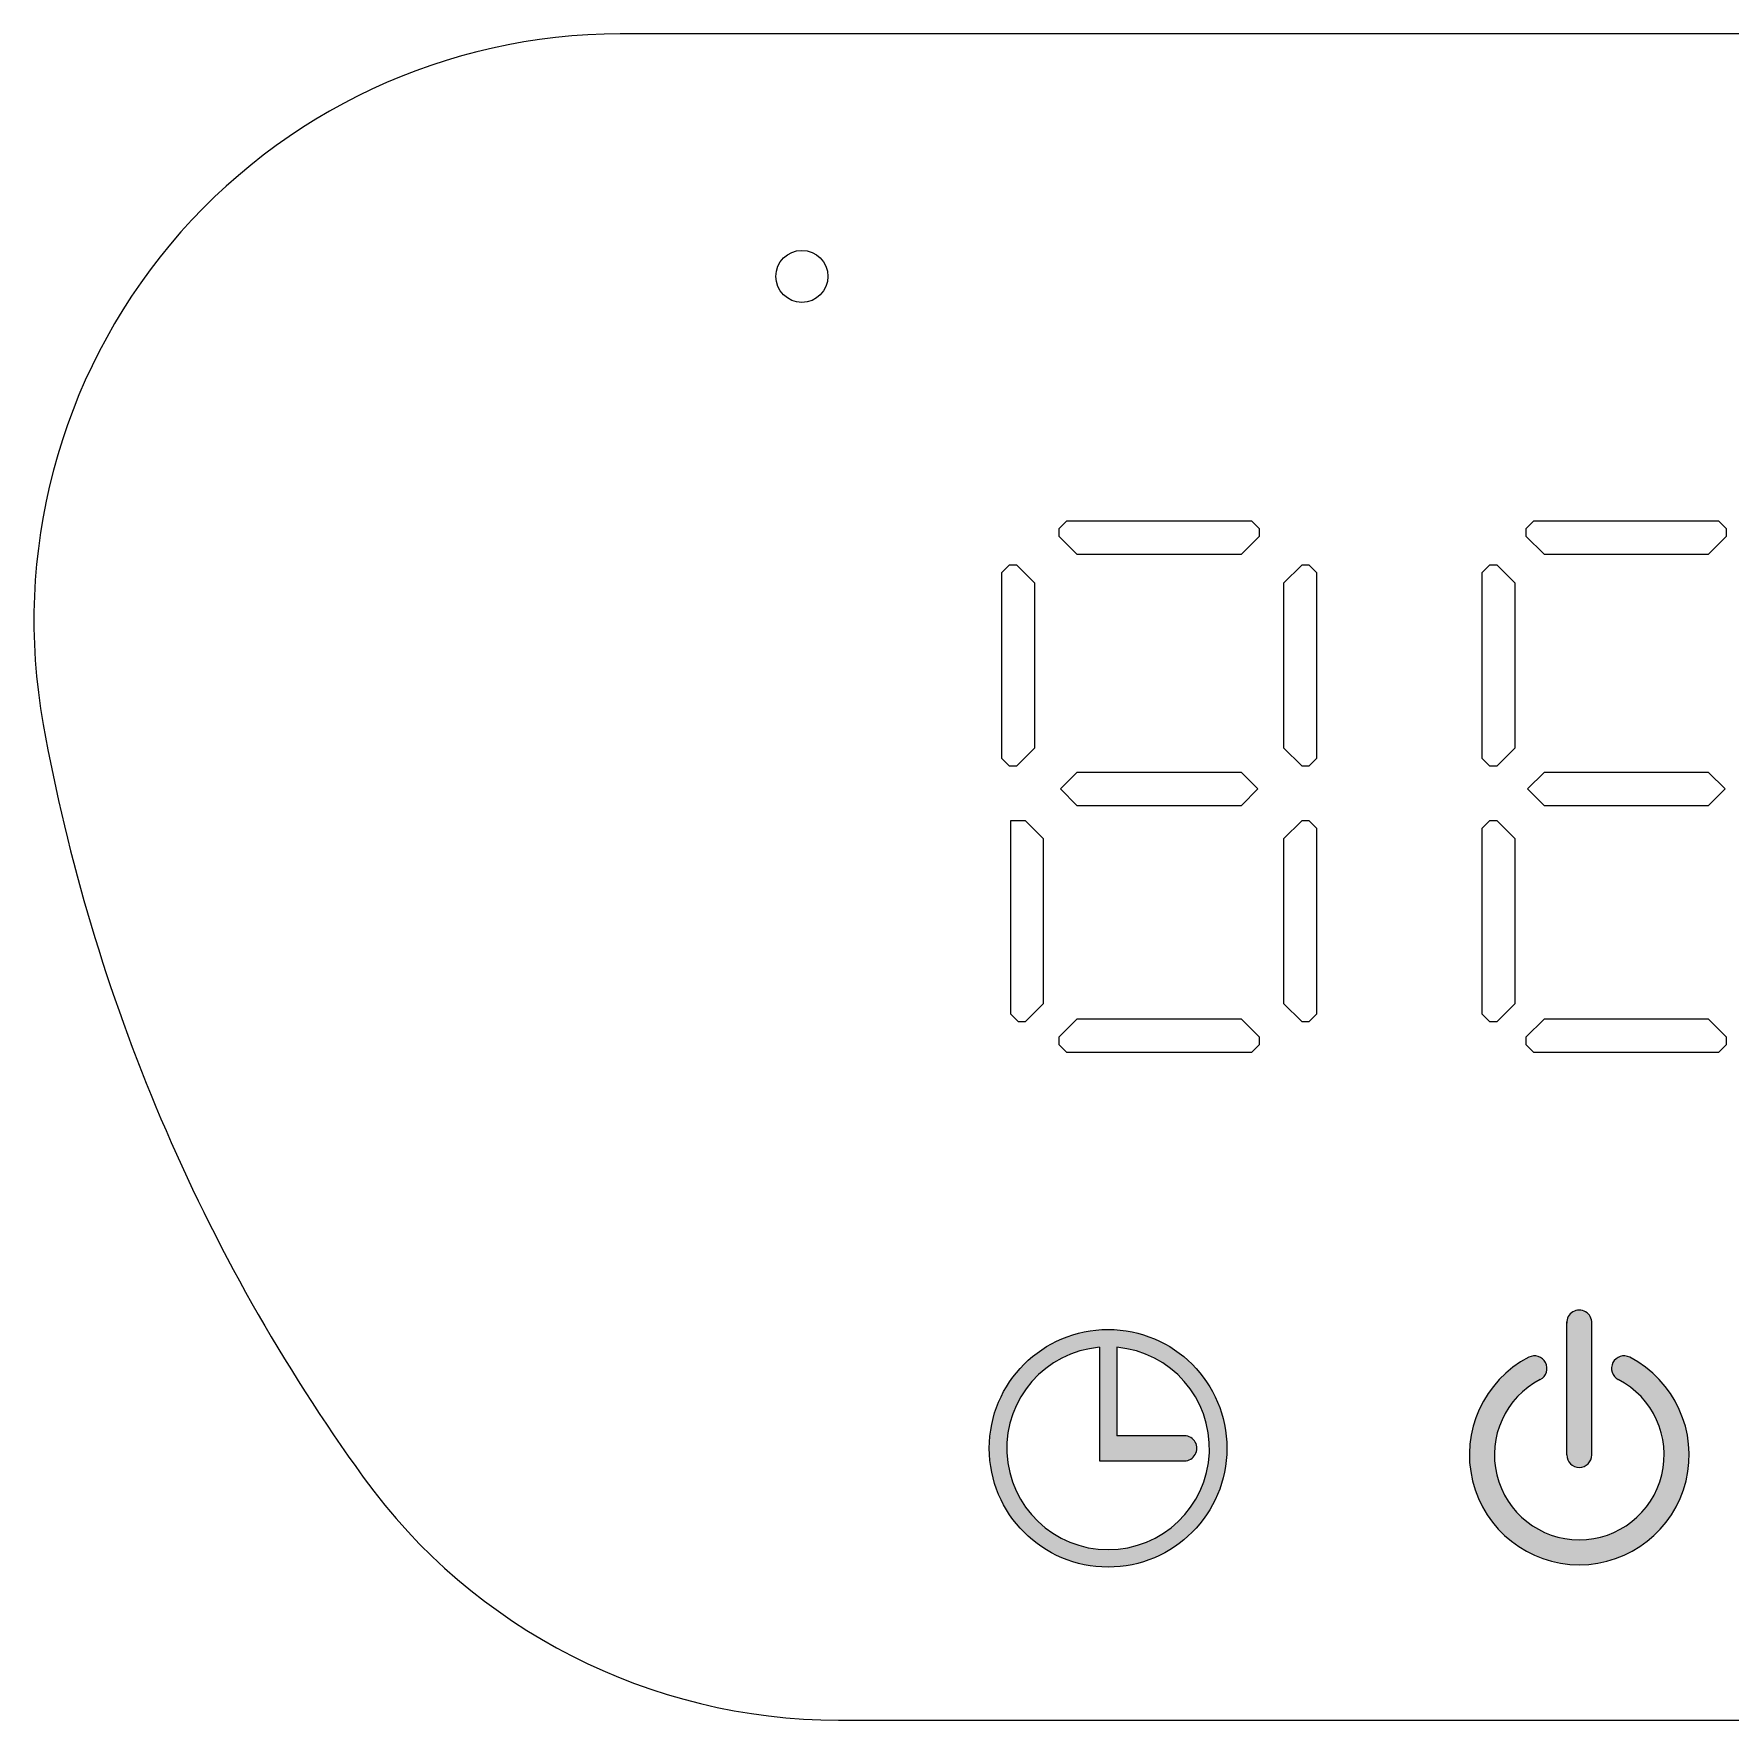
# Model space of a CAD drawing. Header units: inches. Extents: x -244 to 524, y 600 to 1121.
# Drawn here: x 196.8 to 245.69, y 918.5 to 967.09 of the extents above; entities that cross this region are included whole.
import ezdxf

# ---------------------------------------------------------------- set-up
doc = ezdxf.new("R2010")
doc.units = ezdxf.units.IN
doc.layers.add('1', color=7, linetype='Continuous', true_color=0xffffff)

# ---------------------------------------------------------------- blocks, each defined once
blk = doc.blocks.new('开关')
h = blk.add_hatch(color=253)
h.paths.add_polyline_path([(0.25, 2.66, 1), (-0.25, 2.638), (-0.25, 0, 1), (0.25, 0)])
h.paths.add_polyline_path([(1.01, 1.953, 1), (0.781, 1.509, -4.109347), (-0.781, 1.509, 1), (-1.01, 1.953, 4.109347)])
at = {"color": 253}
for p, q in [((-0.25, 0), (-0.25, 2.66)), ((0.25, 0), (0.25, 2.66))]:
    blk.add_line(p, q, dxfattribs=at)
for centre, radius, start, end in [((0, 2.649), 0.25, 357.5265, 182.4735), ((0, 0), 2.199, 117.3539, 62.6461), ((-0.896, 1.731), 0.25, 297.3539, 117.3539), ((0.896, 1.731), 0.25, 62.6461, 242.6461), ((0, 0), 1.699, 117.3539, 62.6461), ((0, 0), 0.25, 180, 0)]:
    blk.add_arc(centre, radius, start, end, dxfattribs=at)
blk = doc.blocks.new('时钟')
h = blk.add_hatch(color=253)
h.paths.add_polyline_path([(-2.378, 0, 1), (2.378, 0, 1)])
h.paths.add_polyline_path([(-0.175, 2.021), (-0.175, -0.25), (1.529, -0.25, 0.998898), (1.528, 0.25), (0.175, 0.25), (0.175, 2.021, -23.139181)], flags=16)
at = {"color": 253}
for p, q in [((-0.175, 2.021), (-0.175, -0.25)), ((0.175, 2.021), (0.175, 0.25)), ((1.528, 0.25), (0.175, 0.25)), ((-0.175, -0.25), (1.529, -0.25))]:
    blk.add_line(p, q, dxfattribs=at)
blk.add_circle((0, 0), 2.378, dxfattribs=at)
for centre, radius, start, end in [((0, 0), 2.028, 94.9492, 85.0508), ((1.528, 0), 0.25, 269.8737, 90)]:
    blk.add_arc(centre, radius, start, end, dxfattribs=at)

msp = doc.modelspace()

# ---------------------------------------------------------------- linework, layer by layer
at = {"layer": '1', "color": 7, "linetype": 'Continuous', "lineweight": 18}
for p, q in [((300.382, 967.087), (213.701, 967.087)), ((226.344, 952.826), (226.565, 953.047)), ((226.344, 952.826), (226.344, 952.612)), ((231.904, 953.047), (226.565, 953.047)), ((231.904, 953.047), (232.125, 952.826)), ((232.125, 952.612), (232.125, 952.826)), ((239.806, 952.826), (240.027, 953.047)), ((239.806, 952.826), (239.806, 952.612)), ((245.366, 953.047), (240.027, 953.047)), ((245.366, 953.047), (245.587, 952.826)), ((245.587, 952.612), (245.587, 952.826)), ((226.865, 952.091), (226.344, 952.612)), ((232.125, 952.612), (231.604, 952.091)), ((240.327, 952.091), (239.806, 952.612)), ((245.587, 952.612), (245.066, 952.091)), ((226.865, 952.091), (231.604, 952.091)), ((240.327, 952.091), (245.066, 952.091)), ((224.693, 951.555), (224.914, 951.777)), ((224.693, 951.555), (224.693, 946.217)), ((225.128, 951.777), (224.914, 951.777)), ((225.128, 951.777), (225.649, 951.255)), ((232.821, 951.255), (233.342, 951.777)), ((233.556, 951.777), (233.342, 951.777)), ((233.556, 951.777), (233.777, 951.555)), ((233.777, 946.217), (233.777, 951.555)), ((238.536, 951.555), (238.757, 951.777)), ((238.536, 951.555), (238.536, 946.217)), ((238.971, 951.777), (238.757, 951.777)), ((238.971, 951.777), (239.492, 951.255)), ((225.649, 946.517), (225.649, 951.255)), ((232.821, 951.255), (232.821, 946.517)), ((239.492, 946.517), (239.492, 951.255)), ((225.649, 946.517), (225.128, 945.995)), ((233.342, 945.995), (232.821, 946.517)), ((239.492, 946.517), (238.971, 945.995)), ((224.914, 945.995), (224.693, 946.217)), ((224.914, 945.995), (225.128, 945.995)), ((233.342, 945.995), (233.556, 945.995)), ((233.777, 946.217), (233.556, 945.995)), ((238.757, 945.995), (238.536, 946.217)), ((238.757, 945.995), (238.971, 945.995)), ((226.387, 945.33), (226.865, 945.808)), ((231.604, 945.808), (226.865, 945.808)), ((231.604, 945.808), (232.082, 945.33)), ((239.849, 945.33), (240.327, 945.808)), ((245.066, 945.808), (240.327, 945.808)), ((245.066, 945.808), (245.544, 945.33)), ((226.865, 944.852), (226.387, 945.33)), ((232.082, 945.33), (231.604, 944.852)), ((240.327, 944.852), (239.849, 945.33)), ((245.544, 945.33), (245.066, 944.852)), ((226.865, 944.852), (231.604, 944.852)), ((240.327, 944.852), (245.066, 944.852)), ((225.382, 944.411), (224.947, 944.411)), ((224.947, 944.411), (224.947, 938.851)), ((225.382, 944.411), (225.903, 943.889)), ((232.821, 943.889), (233.342, 944.411)), ((233.556, 944.411), (233.342, 944.411)), ((233.556, 944.411), (233.777, 944.189)), ((233.777, 938.851), (233.777, 944.189)), ((238.536, 944.189), (238.757, 944.411)), ((238.536, 944.189), (238.536, 938.851)), ((238.971, 944.411), (238.757, 944.411)), ((238.971, 944.411), (239.492, 943.889)), ((225.903, 939.151), (225.903, 943.889)), ((232.821, 943.889), (232.821, 939.151)), ((239.492, 939.151), (239.492, 943.889)), ((225.903, 939.151), (225.382, 938.629)), ((233.342, 938.629), (232.821, 939.151)), ((239.492, 939.151), (238.971, 938.629)), ((225.168, 938.629), (224.947, 938.851)), ((226.344, 938.175), (226.865, 938.696)), ((231.604, 938.696), (226.865, 938.696)), ((231.604, 938.696), (232.125, 938.175)), ((233.777, 938.851), (233.556, 938.629)), ((238.757, 938.629), (238.536, 938.851)), ((239.806, 938.175), (240.327, 938.696)), ((245.066, 938.696), (240.327, 938.696)), ((245.066, 938.696), (245.587, 938.175)), ((225.168, 938.629), (225.382, 938.629)), ((226.344, 938.175), (226.344, 937.961)), ((232.125, 937.961), (232.125, 938.175)), ((233.342, 938.629), (233.556, 938.629)), ((238.757, 938.629), (238.971, 938.629)), ((239.806, 938.175), (239.806, 937.961)), ((245.587, 937.961), (245.587, 938.175)), ((226.565, 937.74), (226.344, 937.961)), ((226.565, 937.74), (231.904, 937.74)), ((232.125, 937.961), (231.904, 937.74)), ((240.027, 937.74), (239.806, 937.961)), ((240.027, 937.74), (245.366, 937.74)), ((245.587, 937.961), (245.366, 937.74)), ((219.992, 918.497), (300.382, 918.497))]:
    msp.add_line(p, q, dxfattribs=at)
msp.add_circle((218.936, 960.1), 0.75, dxfattribs=at)
for centre, radius, start, end in [((213.701, 950.187), 16.9, 90, 190.2249), ((249.35, 956.617), 53.125, 190.2249, 215.859), ((219.992, 935.397), 16.9, 215.859, 270)]:
    msp.add_arc(centre, radius, start, end, dxfattribs=at)

# ---------------------------------------------------------------- block references
at = {"xscale": 1.44, "yscale": 1.44, "zscale": 1.44}
msp.add_blockref('开关', (241.342, 926.139), dxfattribs=at)
at = {"color": 253, "xscale": 1.44, "yscale": 1.44, "zscale": 1.44}
msp.add_blockref('时钟', (227.762, 926.329), dxfattribs=at)

doc.saveas('drawing.dxf')
